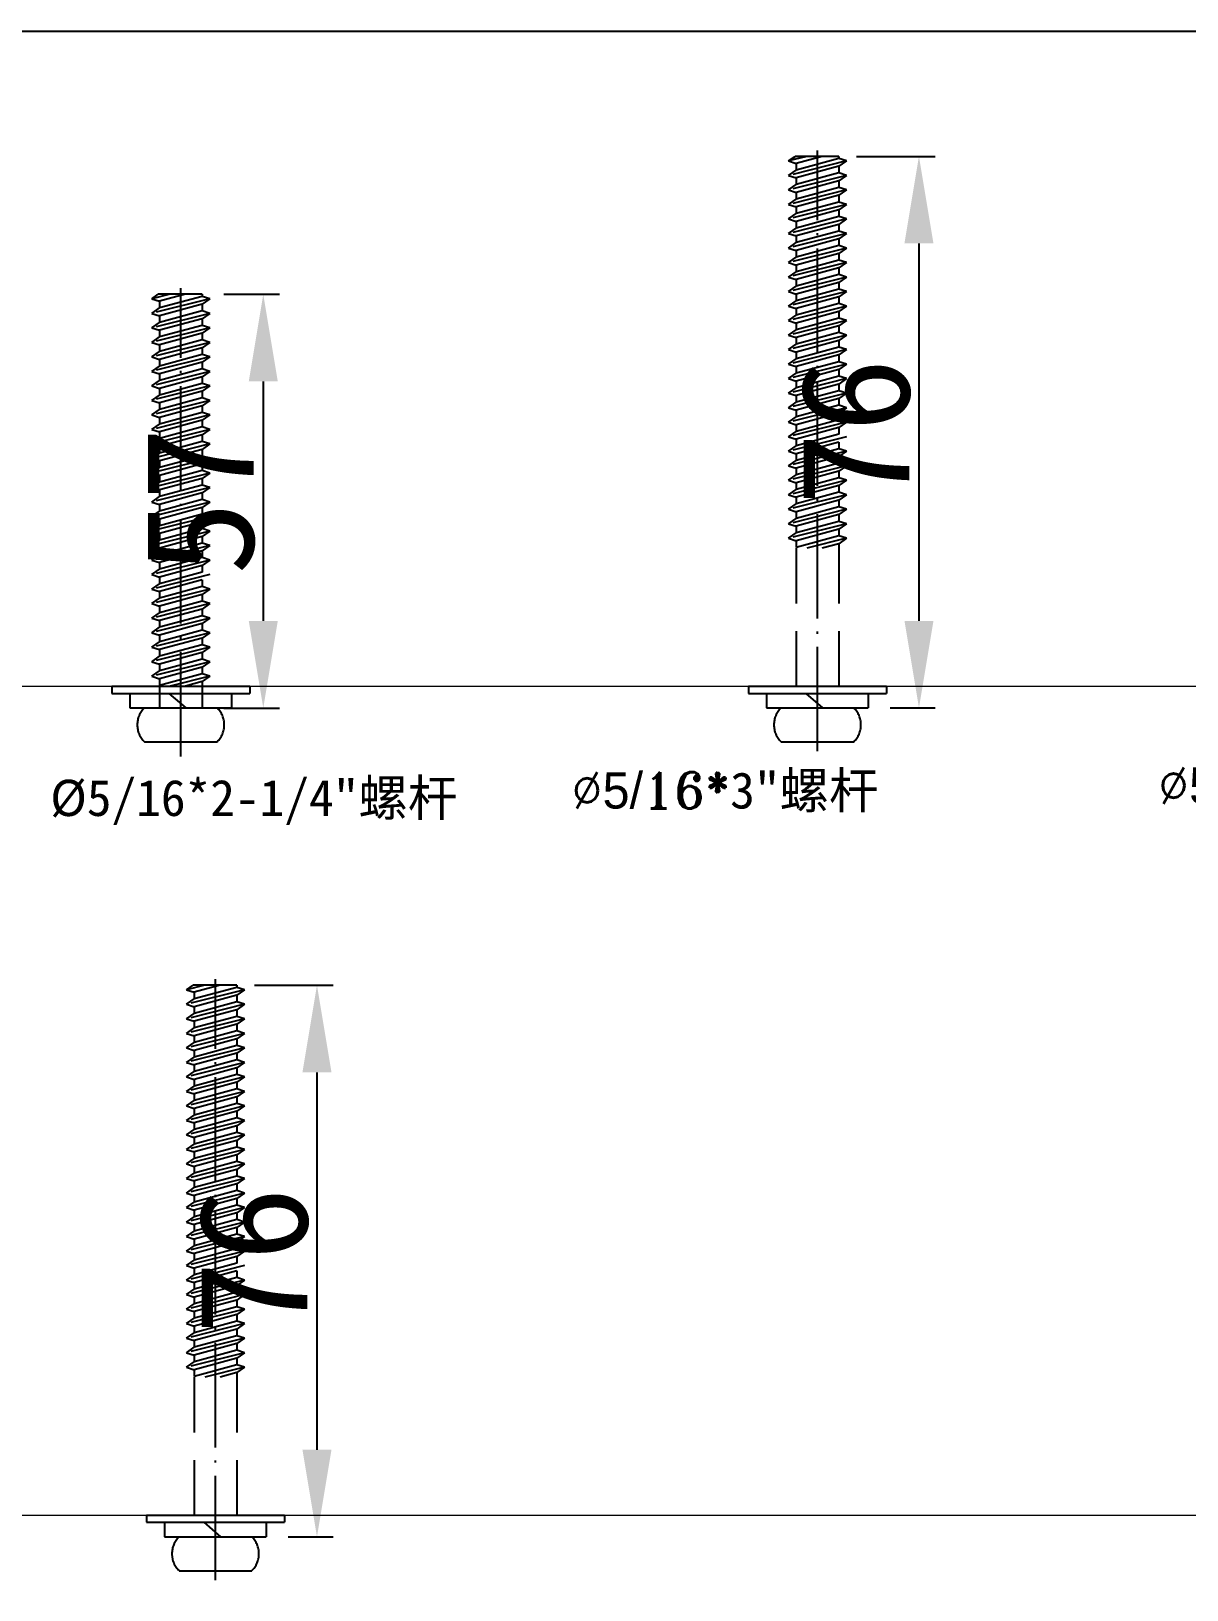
# Model space of a CAD drawing. Header units: millimetres. Extents: x -159360 to -156109, y -82746 to -81402.
# Drawn here: x -159001.4 to -158842.2, y -82246 to -82031.3 of the extents above; entities that cross this region are included whole.
import ezdxf

# ---------------------------------------------------------------- set-up
doc = ezdxf.new("R2010")
doc.units = ezdxf.units.MM
doc.header["$LTSCALE"] = 2
doc.header["$MEASUREMENT"] = 0
for name, pattern in [('ACAD_ISO04W100', [30.5, 24, -3, 0.5, -3]), ('ACAD_ISO05W100', [33, 24, -3, 0, -3, 0, -3]), ('DASHED', [19.05, 12.7, -6.35])]:
    doc.linetypes.add(name, pattern=pattern)
doc.layers.get('0').update_dxf_attribs({"linetype": 'CONTINUOUS'})
doc.layers.get('Defpoints').update_dxf_attribs({"linetype": 'CONTINUOUS'})
doc.layers.add('五金', color=1, linetype='ACAD_ISO05W100')
doc.layers.add('标注', color=7, linetype='CONTINUOUS', lineweight=25)
doc.styles.add('HZ', font='simfang.ttf')
doc.styles.add('样式 1', font='SimSun.ttf')
doc.dimstyles.new('6', dxfattribs={"dimscale": 6, "dimtxt": 2.5, "dimasz": 2, "dimexe": 0.375, "dimexo": 0.5, "dimgap": 0.2, "dimtad": 1, "dimdec": 1, "dimrnd": 1, "dimdsep": 46, "dimtxsty": '样式 1', "dimcen": 0.5, "dimclrd": 4, "dimclre": 4, "dimclrt": 1, "dimadec": 0, "dimazin": 0, "dimtfac": 1, "dimtdec": 1, "dimtmove": 1, "dimatfit": 3, "dimfxl": 20, "dimfxlon": 1, "dimarcsym": 1})

# ---------------------------------------------------------------- blocks, each defined once
blk = doc.blocks.new('A$C30691ED5')
at = {"layer": '五金', "linetype": 'DASHED', "ltscale": 0.3}
for p, q in [((-4, 53.37), (-3.09, 54)), ((-1.47, 54), (-4, 53.37)), ((2.93, 54), (-3.09, 54)), ((0.64, 54), (-2.93, 53.03)), ((2.93, 53.71), (-2.93, 52.11)), ((2.93, 54), (2.93, 53.71)), ((4, 53.37), (2.93, 53.71)), ((4, 53.37), (-4, 51.37)), ((-4, 53.37), (-2.93, 53.03)), ((-4, 51.37), (-2.93, 52.11)), ((-2.93, 53.03), (-2.93, 52.11)), ((2.93, 52.63), (-2.93, 51.03)), ((2.93, 51.71), (-2.93, 50.11)), ((4, 53.37), (2.93, 52.63)), ((2.93, 52.63), (2.93, 51.71)), ((4, 51.37), (2.93, 51.71)), ((4, 51.37), (-4, 49.37)), ((-4, 51.37), (-2.93, 51.03)), ((-4, 49.37), (-2.93, 50.11)), ((-2.93, 51.03), (-2.93, 50.11)), ((2.93, 50.63), (-2.93, 49.03)), ((2.93, 49.71), (-2.93, 48.11)), ((4, 51.37), (2.93, 50.63)), ((2.93, 50.63), (2.93, 49.71)), ((4, 49.37), (2.93, 49.71)), ((-4, 49.37), (-2.93, 49.03)), ((4, 49.37), (-4, 47.37)), ((-4, 47.37), (-2.93, 48.11)), ((4, 47.37), (-4, 45.37)), ((-4, 47.37), (-2.93, 47.03)), ((-2.93, 49.03), (-2.93, 48.11)), ((2.93, 48.63), (-2.93, 47.03)), ((2.93, 47.71), (-2.93, 46.11)), ((4, 49.37), (2.93, 48.63)), ((2.93, 48.63), (2.93, 47.71)), ((4, 47.37), (2.93, 47.71)), ((4, 47.37), (2.93, 46.63)), ((-4, 45.37), (-2.93, 46.11)), ((4, 45.37), (-4, 43.37)), ((-4, 45.37), (-2.93, 45.03)), ((-2.93, 47.03), (-2.93, 46.11)), ((2.93, 46.63), (-2.93, 45.03)), ((2.93, 45.71), (-2.93, 44.11)), ((2.93, 46.63), (2.93, 45.71)), ((4, 45.37), (2.93, 45.71)), ((4, 45.37), (2.93, 44.63)), ((-4, 43.37), (-2.93, 44.11)), ((-4, 43.37), (-2.93, 43.03)), ((4, 43.37), (-4, 41.37)), ((-2.93, 45.03), (-2.93, 44.11)), ((2.93, 44.63), (-2.93, 43.03)), ((2.93, 43.71), (-2.93, 42.11)), ((-2.93, 43.03), (-2.93, 42.11)), ((2.93, 44.63), (2.93, 43.71)), ((4, 43.37), (2.93, 43.71)), ((4, 43.37), (2.93, 42.63)), ((-4, 41.37), (-2.93, 42.11)), ((4, 41.37), (-4, 39.37)), ((-4, 41.37), (-2.93, 41.03)), ((2.93, 42.63), (-2.93, 41.03)), ((2.93, 41.71), (-2.93, 40.11)), ((-2.93, 41.03), (-2.93, 40.11)), ((2.93, 42.63), (2.93, 41.71)), ((4, 41.37), (2.93, 41.71)), ((4, 41.37), (2.93, 40.63)), ((-4, 39.37), (-2.93, 40.11)), ((4, 39.37), (-4, 37.37)), ((-4, 39.37), (-2.93, 39.03)), ((2.93, 40.63), (-2.93, 39.03)), ((2.93, 39.71), (-2.93, 38.11)), ((-2.93, 39.03), (-2.93, 38.11)), ((2.93, 40.63), (2.93, 39.71)), ((4, 39.37), (2.93, 39.71)), ((4, 39.37), (2.93, 38.63)), ((-4, 37.37), (-2.93, 38.11)), ((-4, 37.37), (-2.93, 37.03)), ((4, 37.37), (-4, 35.37)), ((2.93, 38.63), (-2.93, 37.03)), ((2.93, 37.71), (-2.93, 36.11)), ((-2.93, 37.03), (-2.93, 36.11)), ((2.93, 36.63), (-2.93, 35.03)), ((2.93, 38.63), (2.93, 37.71)), ((4, 37.37), (2.93, 37.71)), ((4, 37.37), (2.93, 36.63)), ((2.93, 36.63), (2.93, 35.71)), ((-4, 35.37), (-2.93, 36.11)), ((-4, 35.37), (-2.93, 35.03)), ((4, 35.37), (-4, 33.37)), ((2.93, 35.71), (-2.93, 34.11)), ((-2.93, 35.03), (-2.93, 34.11)), ((2.93, 34.63), (-2.93, 33.03)), ((4, 35.37), (2.93, 35.71)), ((4, 35.37), (2.93, 34.63)), ((2.93, 34.63), (2.93, 33.71)), ((-4, 33.37), (-2.93, 34.11)), ((-4, 33.37), (-2.93, 33.03)), ((4, 33.37), (-4, 31.37)), ((2.93, 33.71), (-2.93, 32.11)), ((-2.93, 33.03), (-2.93, 32.11)), ((2.93, 32.63), (-2.93, 31.03)), ((4, 33.37), (2.93, 33.71)), ((4, 33.37), (2.93, 32.63)), ((2.93, 32.63), (2.93, 31.71)), ((-4, 31.37), (-2.93, 32.11)), ((4, 31.37), (-4, 29.37)), ((-4, 31.37), (-2.93, 31.03)), ((-4, 29.37), (-2.93, 30.11)), ((2.93, 31.71), (-2.93, 30.11)), ((-2.93, 31.03), (-2.93, 30.11)), ((2.93, 30.63), (-2.93, 29.03)), ((4, 31.37), (2.93, 31.71)), ((4, 31.37), (2.93, 30.63)), ((2.93, 30.63), (2.93, 29.71)), ((-4, 29.37), (-2.93, 29.03)), ((4, 29.37), (-4, 27.37)), ((-4, 27.37), (-2.93, 28.11)), ((2.93, 29.71), (-2.93, 28.11)), ((-2.93, 29.03), (-2.93, 28.11)), ((2.93, 28.63), (-2.93, 27.03)), ((4, 29.37), (2.93, 29.71)), ((4, 29.37), (2.93, 28.63)), ((2.93, 28.63), (2.93, 27.71)), ((-4, 27.37), (-2.93, 27.03)), ((4, 27.37), (-4, 25.37)), ((-4, 25.37), (-2.93, 26.11)), ((2.93, 27.71), (-2.93, 26.11)), ((-2.93, 27.03), (-2.93, 26.11)), ((2.93, 26.63), (-2.93, 25.03)), ((4, 27.37), (2.93, 27.71)), ((4, 27.37), (2.93, 26.63)), ((2.93, 26.63), (2.93, 25.71)), ((4, 25.37), (-4, 23.37)), ((-4, 25.37), (-2.93, 25.03)), ((-4, 23.37), (-2.93, 24.11)), ((2.93, 25.71), (-2.93, 24.11)), ((-2.93, 25.03), (-2.93, 24.11)), ((2.93, 24.63), (-2.93, 23.03)), ((2.93, 23.71), (-2.93, 22.11)), ((4, 25.37), (2.93, 25.71)), ((4, 25.37), (2.93, 24.63)), ((2.93, 24.63), (2.93, 23.71)), ((4, 23.37), (2.93, 23.71)), ((-4, 23.37), (-2.93, 23.03)), ((4, 23.37), (-4, 21.37)), ((-4, 21.37), (-2.93, 22.11)), ((-2.93, 23.03), (-2.93, 22.11)), ((2.93, 22.63), (-2.93, 21.03)), ((2.93, 21.71), (-2.93, 20.11)), ((4, 23.37), (2.93, 22.63)), ((2.93, 22.63), (2.93, 21.71)), ((4, 21.37), (2.93, 21.71)), ((-4, 21.37), (-2.93, 21.03)), ((4, 21.37), (-4, 19.37)), ((-4, 19.37), (-2.93, 20.11)), ((-4, 19.37), (-2.93, 19.03)), ((4, 19.37), (-4, 17.37)), ((-2.93, 21.03), (-2.93, 20.11)), ((2.93, 20.63), (-2.93, 19.03)), ((2.93, 19.71), (-2.93, 18.11)), ((4, 21.37), (2.93, 20.63)), ((2.93, 20.63), (2.93, 19.71)), ((4, 19.37), (2.93, 19.71)), ((4, 19.37), (2.93, 18.63)), ((-4, 17.37), (-2.93, 18.11)), ((-4, 17.37), (-2.93, 17.03)), ((4, 17.37), (-4, 15.37)), ((-2.93, 19.03), (-2.93, 18.11)), ((2.93, 18.63), (-2.93, 17.03)), ((2.93, 17.71), (-2.93, 16.11)), ((2.93, 18.63), (2.93, 17.71)), ((4, 17.37), (2.93, 17.71)), ((4, 17.37), (2.93, 16.63)), ((-4, 15.37), (-2.93, 16.11)), ((-4, 15.37), (-2.93, 15.03)), ((4, 15.37), (-4, 13.37)), ((-2.93, 17.03), (-2.93, 16.11)), ((2.93, 16.63), (-2.93, 15.03)), ((2.93, 15.71), (-2.93, 14.11)), ((2.93, 16.63), (2.93, 15.71)), ((-4, 13.37), (-2.93, 14.11)), ((4, 13.37), (-4, 11.37)), ((-4, 13.37), (-2.93, 13.03)), ((-2.93, 15.03), (-2.93, 14.11)), ((2.93, 14.63), (-2.93, 13.03)), ((2.93, 13.71), (-2.93, 12.11)), ((-2.93, 13.03), (-2.93, 12.11)), ((2.93, 14.63), (2.93, 13.71)), ((4, 13.37), (2.93, 13.71)), ((4, 13.37), (2.93, 12.63)), ((-4, 11.37), (-2.93, 12.11)), ((-4, 11.37), (-2.93, 11.03)), ((4, 11.37), (-4, 9.37)), ((2.93, 12.63), (-2.93, 11.03)), ((2.93, 11.71), (-2.93, 10.11)), ((-2.93, 11.03), (-2.93, 10.11)), ((2.93, 12.63), (2.93, 11.71)), ((4, 11.37), (2.93, 11.71)), ((4, 11.37), (2.93, 10.63)), ((-4, 9.37), (-2.93, 10.11)), ((-4, 9.37), (-2.93, 9.03)), ((4, 9.37), (-4, 7.37)), ((2.93, 10.63), (-2.93, 9.03)), ((2.93, 9.71), (-2.93, 8.11)), ((-2.93, 9.03), (-2.93, 8.11)), ((2.93, 8.63), (-2.93, 7.03)), ((2.93, 10.63), (2.93, 9.71)), ((4, 9.37), (2.93, 9.71)), ((4, 9.37), (2.93, 8.63)), ((2.93, 8.63), (2.93, 7.71)), ((-4, 7.37), (-2.93, 8.11)), ((4, 7.37), (-4, 5.37)), ((-4, 7.37), (-2.93, 7.03)), ((2.93, 7.71), (-2.93, 6.11)), ((-2.93, 7.03), (-2.93, 6.11)), ((2.93, 6.63), (-2.93, 5.03)), ((4, 7.37), (2.93, 7.71)), ((4, 7.37), (2.93, 6.63)), ((2.93, 6.63), (2.93, 5.71)), ((-4, 5.37), (-2.93, 6.11)), ((-4, 5.37), (-2.93, 5.03)), ((4, 5.37), (-4, 3.37)), ((2.93, 5.71), (-2.93, 4.11)), ((-2.93, 5.03), (-2.93, 4.11)), ((2.93, 4.63), (-2.93, 3.03)), ((4, 5.37), (2.93, 5.71)), ((4, 5.37), (2.93, 4.63)), ((2.93, 4.63), (2.93, 3.71)), ((-4, 3.37), (-2.93, 4.11)), ((-4, 3.37), (-2.93, 3.03)), ((4, 3.37), (-4, 1.37)), ((2.93, 3.71), (-2.93, 2.11)), ((-2.93, 3.03), (-2.93, 2.11)), ((2.93, 2.63), (-2.93, 1.03)), ((4, 3.37), (2.93, 3.71)), ((4, 3.37), (2.93, 2.63)), ((2.93, 2.63), (2.93, 1.71)), ((-4, 1.37), (-2.93, 2.11)), ((-4, 1.37), (-2.93, 1.03)), ((2.93, 1.71), (-2.93, 0.11)), ((-2.93, 1.03), (-2.93, 0.11)), ((-2.93, 0), (-2.93, -3)), ((4, 1.37), (-1.47, 0)), ((2.93, 0.63), (0.64, 0)), ((4, 1.37), (2.93, 1.71)), ((4, 1.37), (2.93, 0.63)), ((2.93, 0.63), (2.93, -0.29)), ((-1.62, -1), (0.71, -3)), ((2.93, 0), (2.93, -3)), ((7, -1), (7, -3)), ((9.5, 0), (9.5, -1))]:
    blk.add_line(p, q, dxfattribs=at)
at = {"layer": '五金', "linetype": 'ACAD_ISO04W100', "ltscale": 0.3}
blk.add_line((0, -9.67), (0, 54.82), dxfattribs=at)
at = {"layer": '五金', "linetype": 'ByBlock', "ltscale": 0.3}
for p, q in [((-9.5, 0), (-9.5, -1)), ((-9.5, 0), (9.5, 0)), ((-9.5, -1), (9.5, -1)), ((-7, -1), (-7, -3)), ((-7, -3), (7, -3)), ((-5, -7.67), (5, -7.67))]:
    blk.add_line(p, q, dxfattribs=at)
at = {"layer": '五金', "linetype": 'DASHED', "ltscale": 0.3}
for centre, start, end in [((-2.78, -5.33), 133.6028, 226.3972), ((2.78, -5.33), 313.6028, 46.3972)]:
    blk.add_arc(centre, 3.22, start, end, dxfattribs=at)
blk = doc.blocks.new('A$C00374BFC')
at = {"layer": '五金', "linetype": 'ACAD_ISO04W100', "ltscale": 0.3}
blk.add_line((0, -8.98), (0, 73.82), dxfattribs=at)
at = {"layer": '五金', "linetype": 'DASHED', "ltscale": 0.3}
for p, q in [((-4, 72.37), (-3.09, 73)), ((-1.47, 73), (-4, 72.37)), ((4, 72.37), (-4, 70.37)), ((-4, 72.37), (-2.93, 72.03)), ((-4, 70.37), (-2.93, 71.11)), ((2.93, 73), (-3.09, 73)), ((0.64, 73), (-2.93, 72.03)), ((2.93, 72.71), (-2.93, 71.11)), ((-2.93, 72.03), (-2.93, 71.11)), ((2.93, 71.63), (-2.93, 70.03)), ((2.93, 73), (2.93, 72.71)), ((4, 72.37), (2.93, 72.71)), ((4, 72.37), (2.93, 71.63)), ((2.93, 71.63), (2.93, 70.71)), ((4, 70.37), (-4, 68.37)), ((-4, 70.37), (-2.93, 70.03)), ((-4, 68.37), (-2.93, 69.11)), ((2.93, 70.71), (-2.93, 69.11)), ((-2.93, 70.03), (-2.93, 69.11)), ((2.93, 69.63), (-2.93, 68.03)), ((4, 70.37), (2.93, 70.71)), ((4, 70.37), (2.93, 69.63)), ((2.93, 69.63), (2.93, 68.71)), ((-4, 68.37), (-2.93, 68.03)), ((4, 68.37), (-4, 66.37)), ((-4, 66.37), (-2.93, 67.11)), ((2.93, 68.71), (-2.93, 67.11)), ((-2.93, 68.03), (-2.93, 67.11)), ((2.93, 67.63), (-2.93, 66.03)), ((2.93, 66.71), (-2.93, 65.11)), ((4, 68.37), (2.93, 68.71)), ((4, 68.37), (2.93, 67.63)), ((2.93, 67.63), (2.93, 66.71)), ((4, 66.37), (2.93, 66.71)), ((4, 66.37), (-4, 64.37)), ((-4, 66.37), (-2.93, 66.03)), ((-4, 64.37), (-2.93, 65.11)), ((-2.93, 66.03), (-2.93, 65.11)), ((2.93, 65.63), (-2.93, 64.03)), ((2.93, 64.71), (-2.93, 63.11)), ((4, 66.37), (2.93, 65.63)), ((2.93, 65.63), (2.93, 64.71)), ((4, 64.37), (2.93, 64.71)), ((4, 64.37), (-4, 62.37)), ((-4, 64.37), (-2.93, 64.03)), ((-4, 62.37), (-2.93, 63.11)), ((-4, 62.37), (-2.93, 62.03)), ((4, 62.37), (-4, 60.37)), ((-2.93, 64.03), (-2.93, 63.11)), ((2.93, 63.63), (-2.93, 62.03)), ((2.93, 62.71), (-2.93, 61.11)), ((4, 64.37), (2.93, 63.63)), ((2.93, 63.63), (2.93, 62.71)), ((4, 62.37), (2.93, 62.71)), ((4, 62.37), (2.93, 61.63)), ((-4, 60.37), (-2.93, 61.11)), ((4, 60.37), (-4, 58.37)), ((-4, 60.37), (-2.93, 60.03)), ((-2.93, 62.03), (-2.93, 61.11)), ((2.93, 61.63), (-2.93, 60.03)), ((2.93, 60.71), (-2.93, 59.11)), ((2.93, 61.63), (2.93, 60.71)), ((4, 60.37), (2.93, 60.71)), ((4, 60.37), (2.93, 59.63)), ((-4, 58.37), (-2.93, 59.11)), ((4, 58.37), (-4, 56.37)), ((-4, 58.37), (-2.93, 58.03)), ((-2.93, 60.03), (-2.93, 59.11)), ((2.93, 59.63), (-2.93, 58.03)), ((2.93, 58.71), (-2.93, 57.11)), ((-2.93, 58.03), (-2.93, 57.11)), ((2.93, 59.63), (2.93, 58.71)), ((4, 58.37), (2.93, 58.71)), ((4, 58.37), (2.93, 57.63)), ((-4, 56.37), (-2.93, 57.11)), ((-4, 56.37), (-2.93, 56.03)), ((4, 56.37), (-4, 54.37)), ((2.93, 57.63), (-2.93, 56.03)), ((2.93, 56.71), (-2.93, 55.11)), ((-2.93, 56.03), (-2.93, 55.11)), ((2.93, 57.63), (2.93, 56.71)), ((4, 56.37), (2.93, 56.71)), ((4, 56.37), (2.93, 55.63)), ((-4, 54.37), (-2.93, 55.11)), ((-4, 54.37), (-2.93, 54.03)), ((4, 54.37), (-4, 52.37)), ((2.93, 55.63), (-2.93, 54.03)), ((2.93, 54.71), (-2.93, 53.11)), ((-2.93, 54.03), (-2.93, 53.11)), ((2.93, 55.63), (2.93, 54.71)), ((4, 54.37), (2.93, 54.71)), ((4, 54.37), (2.93, 53.63)), ((-4, 52.37), (-2.93, 53.11)), ((-4, 52.37), (-2.93, 52.03)), ((4, 52.37), (-4, 50.37)), ((2.93, 53.63), (-2.93, 52.03)), ((2.93, 52.71), (-2.93, 51.11)), ((-2.93, 52.03), (-2.93, 51.11)), ((2.93, 51.63), (-2.93, 50.03)), ((2.93, 53.63), (2.93, 52.71)), ((4, 52.37), (2.93, 52.71)), ((4, 52.37), (2.93, 51.63)), ((2.93, 51.63), (2.93, 50.71)), ((-4, 50.37), (-2.93, 51.11)), ((4, 50.37), (-4, 48.37)), ((-4, 50.37), (-2.93, 50.03)), ((2.93, 50.71), (-2.93, 49.11)), ((-2.93, 50.03), (-2.93, 49.11)), ((2.93, 49.63), (-2.93, 48.03)), ((4, 50.37), (2.93, 50.71)), ((4, 50.37), (2.93, 49.63)), ((2.93, 49.63), (2.93, 48.71)), ((-4, 48.37), (-2.93, 49.11)), ((-4, 48.37), (-2.93, 48.03)), ((4, 48.37), (-4, 46.37)), ((2.93, 48.71), (-2.93, 47.11)), ((-2.93, 48.03), (-2.93, 47.11)), ((2.93, 47.63), (-2.93, 46.03)), ((4, 48.37), (2.93, 48.71)), ((4, 48.37), (2.93, 47.63)), ((2.93, 47.63), (2.93, 46.71)), ((-4, 46.37), (-2.93, 47.11)), ((-4, 46.37), (-2.93, 46.03)), ((4, 46.37), (-4, 44.37)), ((-4, 44.37), (-2.93, 45.11)), ((2.93, 46.71), (-2.93, 45.11)), ((-2.93, 46.03), (-2.93, 45.11)), ((2.93, 45.63), (-2.93, 44.03)), ((4, 46.37), (2.93, 46.71)), ((4, 46.37), (2.93, 45.63)), ((2.93, 45.63), (2.93, 44.71)), ((4, 44.37), (-4, 42.37)), ((-4, 44.37), (-2.93, 44.03)), ((-4, 42.37), (-2.93, 43.11)), ((2.93, 44.71), (-2.93, 43.11)), ((-2.93, 44.03), (-2.93, 43.11)), ((2.93, 43.63), (-2.93, 42.03)), ((4, 44.37), (2.93, 44.71)), ((4, 44.37), (2.93, 43.63)), ((2.93, 43.63), (2.93, 42.71)), ((-4, 42.37), (-2.93, 42.03)), ((4, 42.37), (-4, 40.37)), ((-4, 40.37), (-2.93, 41.11)), ((2.93, 42.71), (-2.93, 41.11)), ((-2.93, 42.03), (-2.93, 41.11)), ((2.93, 41.63), (-2.93, 40.03)), ((4, 42.37), (2.93, 42.71)), ((4, 42.37), (2.93, 41.63)), ((2.93, 41.63), (2.93, 40.71)), ((-4, 40.37), (-2.93, 40.03)), ((4, 40.37), (-4, 38.37)), ((-4, 38.37), (-2.93, 39.11)), ((2.93, 40.71), (-2.93, 39.11)), ((-2.93, 40.03), (-2.93, 39.11)), ((2.93, 39.63), (-2.93, 38.03)), ((2.93, 38.71), (-2.93, 37.11)), ((4, 40.37), (2.93, 40.71)), ((4, 40.37), (2.93, 39.63)), ((2.93, 39.63), (2.93, 38.71)), ((4, 38.37), (2.93, 38.71)), ((-4, 38.37), (-2.93, 38.03)), ((4, 38.37), (-4, 36.37)), ((-4, 36.37), (-2.93, 37.11)), ((-2.93, 38.03), (-2.93, 37.11)), ((2.93, 37.63), (-2.93, 36.03)), ((2.93, 36.71), (-2.93, 35.11)), ((4, 38.37), (2.93, 37.63)), ((2.93, 37.63), (2.93, 36.71)), ((4, 36.37), (2.93, 36.71)), ((-4, 36.37), (-2.93, 36.03)), ((4, 36.37), (-4, 34.37)), ((-4, 34.37), (-2.93, 35.11)), ((-4, 34.37), (-2.93, 34.03)), ((4, 34.37), (-4, 32.37)), ((-2.93, 36.03), (-2.93, 35.11)), ((2.93, 35.63), (-2.93, 34.03)), ((2.93, 34.71), (-2.93, 33.11)), ((4, 36.37), (2.93, 35.63)), ((2.93, 35.63), (2.93, 34.71)), ((-4, 32.37), (-2.93, 33.11)), ((4, 32.37), (-4, 30.37)), ((-4, 32.37), (-2.93, 32.03)), ((-2.93, 34.03), (-2.93, 33.11)), ((2.93, 33.63), (-2.93, 32.03)), ((2.93, 32.71), (-2.93, 31.11)), ((2.93, 33.63), (2.93, 32.71)), ((4, 32.37), (2.93, 32.71)), ((4, 32.37), (2.93, 31.63)), ((-4, 30.37), (-2.93, 31.11)), ((-4, 30.37), (-2.93, 30.03)), ((4, 30.37), (-4, 28.37)), ((-2.93, 32.03), (-2.93, 31.11)), ((2.93, 31.63), (-2.93, 30.03)), ((2.93, 30.71), (-2.93, 29.11)), ((2.93, 31.63), (2.93, 30.71)), ((4, 30.37), (2.93, 30.71)), ((4, 30.37), (2.93, 29.63)), ((-4, 28.37), (-2.93, 29.11)), ((-4, 28.37), (-2.93, 28.03)), ((4, 28.37), (-4, 26.37)), ((-2.93, 30.03), (-2.93, 29.11)), ((2.93, 29.63), (-2.93, 28.03)), ((2.93, 28.71), (-2.93, 27.11)), ((-2.93, 28.03), (-2.93, 27.11)), ((2.93, 29.63), (2.93, 28.71)), ((4, 28.37), (2.93, 28.71)), ((4, 28.37), (2.93, 27.63)), ((-4, 26.37), (-2.93, 27.11)), ((4, 26.37), (-4, 24.37)), ((-4, 26.37), (-2.93, 26.03)), ((2.93, 27.63), (-2.93, 26.03)), ((2.93, 26.71), (-2.93, 25.11)), ((-2.93, 26.03), (-2.93, 25.11)), ((2.93, 27.63), (2.93, 26.71)), ((4, 26.37), (2.93, 26.71)), ((4, 26.37), (2.93, 25.63)), ((-4, 24.37), (-2.93, 25.11)), ((-4, 24.37), (-2.93, 24.03)), ((4, 24.37), (-4, 22.37)), ((2.93, 25.63), (-2.93, 24.03)), ((2.93, 24.71), (-2.93, 23.11)), ((-2.93, 24.03), (-2.93, 23.11)), ((2.93, 23.63), (-2.93, 22.03)), ((2.93, 25.63), (2.93, 24.71)), ((4, 24.37), (2.93, 24.71)), ((4, 24.37), (2.93, 23.63)), ((2.93, 23.63), (2.93, 22.71)), ((-4, 22.37), (-2.93, 23.11)), ((-4, 22.37), (-2.93, 22.03)), ((4, 22.37), (-4, 20.37)), ((2.93, 22.71), (-2.93, 21.11)), ((-2.93, 22.03), (-2.93, 21.11)), ((2.93, 21.63), (-2.93, 20.03)), ((4, 22.37), (2.93, 22.71)), ((4, 22.37), (2.93, 21.63)), ((2.93, 21.63), (2.93, 20.71)), ((-4, 20.37), (-2.93, 21.11)), ((-4, 20.37), (-2.93, 20.03)), ((2.93, 20.71), (-2.93, 19.11)), ((-2.93, 20.03), (-2.93, 19.11)), ((4, 20.37), (-1.47, 19)), ((2.93, 19.63), (0.64, 19)), ((4, 20.37), (2.93, 20.71)), ((4, 20.37), (2.93, 19.63)), ((2.93, 19.63), (2.93, 18.71)), ((-2.93, 19), (-2.93, -3)), ((2.93, 19), (2.93, -3)), ((-1.62, -1), (0.71, -3)), ((7, -1), (7, -3)), ((9.5, 0), (9.5, -1))]:
    blk.add_line(p, q, dxfattribs=at)
at = {"layer": '五金', "linetype": 'ByBlock', "ltscale": 0.3}
for p, q in [((-9.5, 0), (-9.5, -1)), ((-9.5, 0), (9.5, 0)), ((-9.5, -1), (9.5, -1)), ((-7, -1), (-7, -3)), ((-7, -3), (7, -3)), ((-5, -7.67), (5, -7.67))]:
    blk.add_line(p, q, dxfattribs=at)
at = {"layer": '五金', "linetype": 'DASHED', "ltscale": 0.3}
for centre, start, end in [((-2.78, -5.33), 133.6028, 226.3972), ((2.78, -5.33), 313.6028, 46.3972)]:
    blk.add_arc(centre, 3.22, start, end, dxfattribs=at)
blk = doc.blocks.new('*D372')
at = {"color": 4, "lineweight": -2, "transparency": 16777216}
for p, q in [((-158887.7, -82048.51), (-158876.83, -82048.51)), ((-158879.08, -82060.51), (-158879.08, -82112.51)), ((-158883.07, -82124.51), (-158876.83, -82124.51))]:
    blk.add_line(p, q, dxfattribs=at)
at = {"color": 4, "transparency": 16777216}
for points in [[(-158881.08, -82060.51), (-158877.08, -82060.51), (-158879.08, -82048.51)], [(-158881.08, -82112.51), (-158877.08, -82112.51), (-158879.08, -82124.51)]]:
    blk.add_solid(points, dxfattribs=at)
at = {"layer": 'Defpoints', "color": 0, "transparency": 16777216}
for p in [(-158890.7, -82048.51), (-158886.07, -82124.51), (-158879.08, -82124.51)]:
    blk.add_point(p, dxfattribs=at)
at = {"color": 1, "lineweight": 13, "transparency": 16777216, "insert": (-158887.78, -82086.51), "char_height": 15, "attachment_point": 5, "rotation": 90, "style": 'HZ'}
blk.add_mtext('76', dxfattribs=at)
blk = doc.blocks.new('*D373')
at = {"color": 4, "lineweight": -2, "transparency": 16777216}
for p, q in [((-158974.86, -82067.51), (-158967.18, -82067.51)), ((-158969.43, -82079.51), (-158969.43, -82112.52)), ((-158974.86, -82124.52), (-158967.18, -82124.52))]:
    blk.add_line(p, q, dxfattribs=at)
at = {"color": 4, "transparency": 16777216}
for points in [[(-158971.43, -82079.51), (-158967.43, -82079.51), (-158969.43, -82067.51)], [(-158971.43, -82112.52), (-158967.43, -82112.52), (-158969.43, -82124.52)]]:
    blk.add_solid(points, dxfattribs=at)
at = {"layer": 'Defpoints', "color": 0, "transparency": 16777216}
for p in [(-158977.86, -82067.51), (-158977.86, -82124.52), (-158969.43, -82124.52)]:
    blk.add_point(p, dxfattribs=at)
at = {"color": 1, "lineweight": 13, "transparency": 16777216, "insert": (-158978.13, -82096.01), "char_height": 15, "attachment_point": 5, "rotation": 90, "style": 'HZ'}
blk.add_mtext('57', dxfattribs=at)
blk = doc.blocks.new('*D362')
at = {"color": 4, "lineweight": -2, "transparency": 16777216}
for p, q in [((-158970.66, -82162.72), (-158959.78, -82162.72)), ((-158962.03, -82174.72), (-158962.03, -82226.72)), ((-158966.02, -82238.72), (-158959.78, -82238.72))]:
    blk.add_line(p, q, dxfattribs=at)
at = {"color": 4, "transparency": 16777216}
for points in [[(-158964.03, -82174.72), (-158960.03, -82174.72), (-158962.03, -82162.72)], [(-158964.03, -82226.72), (-158960.03, -82226.72), (-158962.03, -82238.72)]]:
    blk.add_solid(points, dxfattribs=at)
at = {"layer": 'Defpoints', "color": 0, "transparency": 16777216}
for p in [(-158973.66, -82162.72), (-158969.02, -82238.72), (-158962.03, -82238.72)]:
    blk.add_point(p, dxfattribs=at)
at = {"color": 1, "lineweight": 13, "transparency": 16777216, "insert": (-158970.73, -82200.72), "char_height": 15, "attachment_point": 5, "rotation": 90, "style": 'HZ'}
blk.add_mtext('76', dxfattribs=at)

msp = doc.modelspace()

# ---------------------------------------------------------------- linework, layer by layer
at = {"color": 0, "linetype": 'ByBlock', "lineweight": 18}
for p, q in [((-159333.27, -82121.51), (-158674.77, -82121.51)), ((-159238.53, -82235.72), (-158674.77, -82235.72))]:
    msp.add_line(p, q, dxfattribs=at)
at = {"layer": '标注', "color": 7}
msp.add_lwpolyline([(-159358.32, -82031.26), (-157427.82, -82031.26), (-157427.82, -82745.63), (-159358.32, -82745.63)], close=True, dxfattribs=at)

# ---------------------------------------------------------------- block references
at = {"color": 0, "linetype": 'ByBlock', "lineweight": 18}
for name, p in [('A$C00374BFC', (-158893.07, -82121.51)), ('A$C30691ED5', (-158980.8, -82121.51)), ('A$C00374BFC', (-158976.02, -82235.72))]:
    msp.add_blockref(name, p, dxfattribs=at)

# ---------------------------------------------------------------- texts
at = {"color": 0, "linetype": 'ByBlock', "lineweight": 18, "char_height": 5, "width": 64.8964, "attachment_point": 1, "style": 'HZ'}
for s, insert in [('{\\Fromant.shx|c1;%%c\\f???|b0|i0|c0|p49;5/\\Fromant.shx|c1;16*\\fNSimSun|b0|i0|c134|p49;3"螺杆}', (-158926.96, -82133.37)), ('{\\Fromant.shx|c1;%%c\\f???|b0|i0|c0|p49;5/\\Fromant.shx|c1;16*\\fNSimSun|b0|i0|c134|p49;10}', (-158846.14, -82132.71)), ('{\\fSimSun|b0|i0|c134|p2;%%c5/16*2-1/4"螺杆}', (-158998.79, -82134.4))]:
    msp.add_mtext(s, dxfattribs=dict(at, insert=insert))

# ---------------------------------------------------------------- dimensions: what is measured, and where the dimension line sits
at = {"color": 0, "lineweight": 13}
for base, p1, p2, picture, middle in [((-158879.08, -82124.51), (-158890.7, -82048.51), (-158886.07, -82124.51), '*D372', (-158887.78, -82086.51)), ((-158969.43, -82124.52), (-158977.86, -82067.51), (-158977.86, -82124.52), '*D373', (-158978.13, -82096.01)), ((-158962.03, -82238.72), (-158973.66, -82162.72), (-158969.02, -82238.72), '*D362', (-158970.73, -82200.72))]:
    dim = msp.add_linear_dim(base=base, p1=p1, p2=p2, angle=90, dimstyle='6', override={"dimtxsty": 'HZ'}, dxfattribs=at)
    dim.commit()
    dim.dimension.update_dxf_attribs({"geometry": picture, "text_midpoint": middle})

doc.saveas('drawing.dxf')
